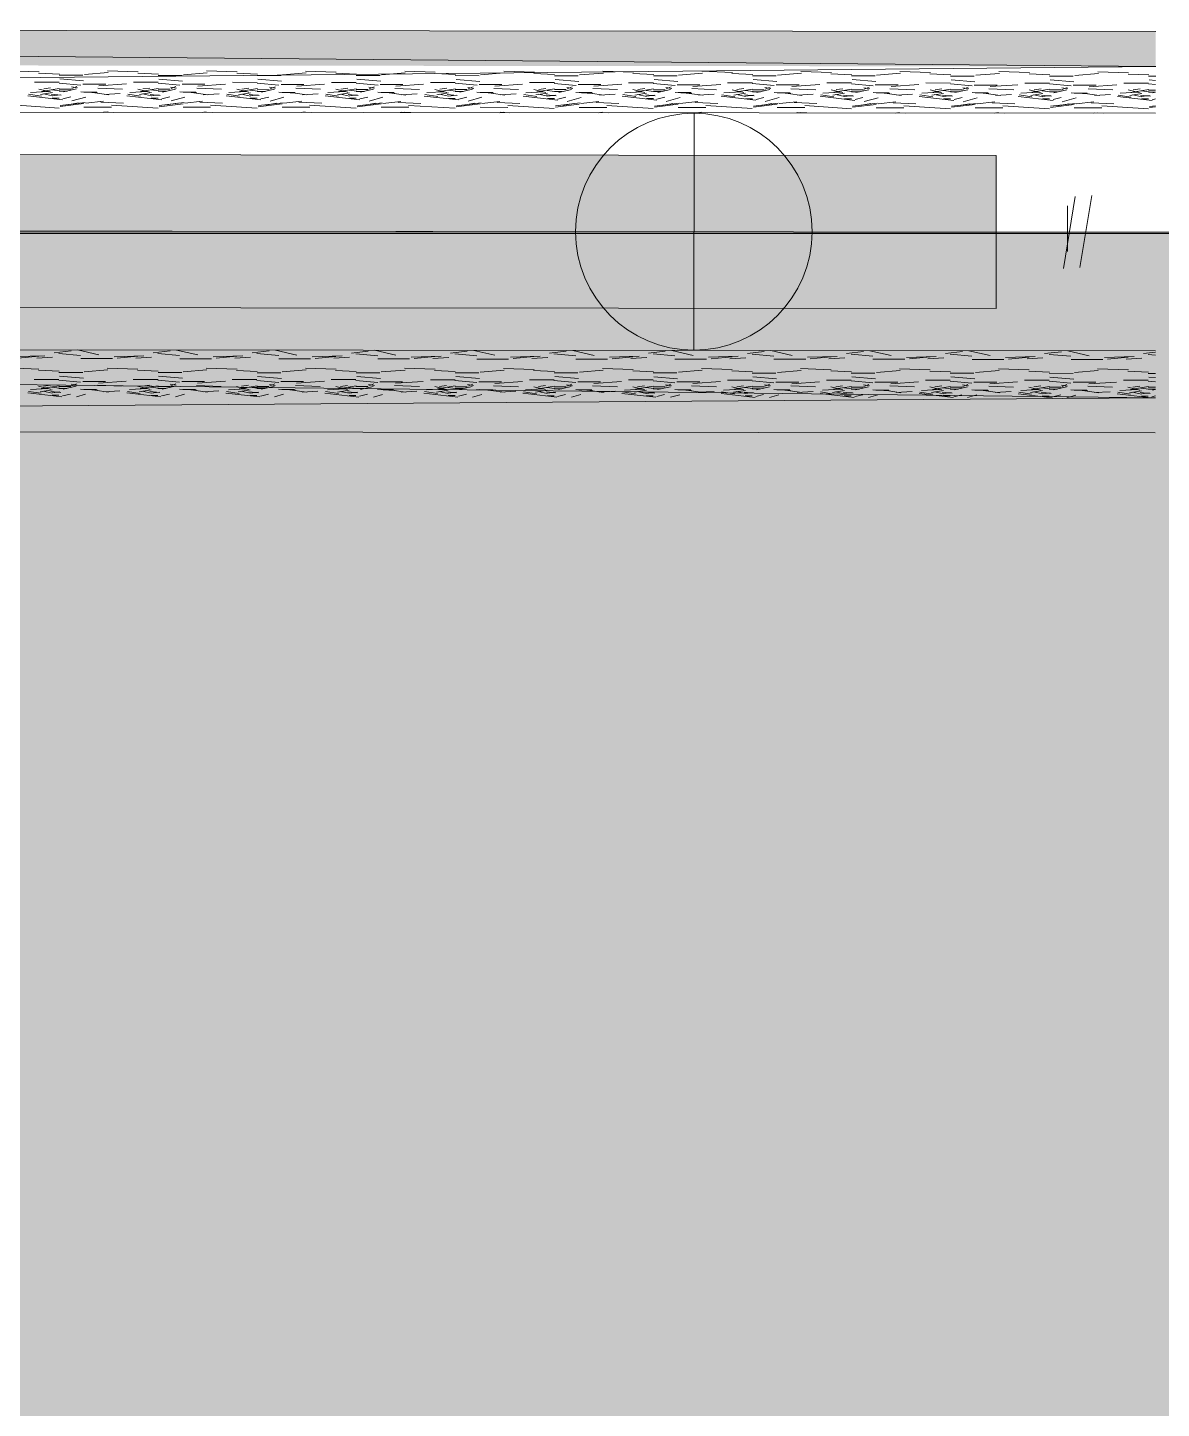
# Model space of a CAD drawing. Header units: inches. Extents: x -957 to 3394, y -3 to 3008.
# Drawn here: x 611.11 to 622.55, y 2172.54 to 2186.47 of the extents above; entities that cross this region are included whole.
import ezdxf

# ---------------------------------------------------------------- set-up
doc = ezdxf.new("R2010")
doc.units = ezdxf.units.IN
doc.header["$MEASUREMENT"] = 0
for name, color, linetype in [('hatches', 7, 'Continuous'), ('PDF_0', 7, 'Continuous'), ('PDF_GROUND', 7, 'Continuous'), ('PDF_Hatch', 7, 'Continuous')]:
    doc.layers.add(name, color=color, linetype=linetype)

msp = doc.modelspace()

# ---------------------------------------------------------------- hatches: boundary and pattern name
at = {"layer": 'hatches', "true_color": 0x000000}
h = msp.add_hatch(color=18, dxfattribs=at)
h.dxf.hatch_style = 1
h.paths.add_polyline_path([(423.822, 2184.391), (423.822, 1866.726), (660.591, 1866.726), (660.591, 2184.391)])
h.paths.add_polyline_path([(648.591, 2172.391), (648.591, 1878.726), (435.822, 1878.726), (435.822, 2172.391)], flags=16)
at = {"layer": 'PDF_0', "transparency": 33554559}
for points in [[(622.492, 2186.076), (578.52, 2186.114), (578.521, 2186.447), (578.521, 2186.452), (578.524, 2186.456), (578.527, 2186.46), (578.532, 2186.462), (578.536, 2186.463), (578.729, 2186.463), (578.733, 2186.463), (578.736, 2186.465), (578.739, 2186.468), (622.492, 2186.43)], [(578.517, 2182.44), (578.518, 2182.773), (622.489, 2182.735), (622.488, 2182.381), (578.735, 2182.419), (578.733, 2182.421), (578.729, 2182.423), (578.726, 2182.424), (578.533, 2182.424), (578.528, 2182.425), (578.524, 2182.427), (578.52, 2182.43), (578.518, 2182.435)]]:
    msp.add_hatch(color=256, dxfattribs=at).paths.add_polyline_path(points)

# ---------------------------------------------------------------- linework, layer by layer
at = {"layer": 'PDF_0', "lineweight": 0}
for points in [[(622.491, 2185.604), (578.52, 2185.642), (622.492, 2186.076), (578.521, 2186.468), (622.492, 2186.43)], [(610.92, 2186.033), (611.23, 2186.022)], [(611.181, 2185.917), (611.431, 2185.917)], [(611.224, 2186.01), (611.434, 2186)], [(611.65, 2185.889), (611.43, 2185.909)], [(611.431, 2185.987), (611.671, 2185.987)], [(611.438, 2185.95), (611.677, 2185.93)], [(611.685, 2185.994), (611.925, 2186.014)], [(611.83, 2185.88), (612.11, 2185.9)], [(611.919, 2186.032), (612.229, 2186.021)], [(612.18, 2185.916), (612.43, 2185.916)], [(612.223, 2186.009), (612.433, 2185.999)], [(612.649, 2185.888), (612.429, 2185.908)], [(612.43, 2185.986), (612.67, 2185.986)], [(612.437, 2185.949), (612.676, 2185.929)], [(612.684, 2185.993), (612.924, 2186.013)], [(612.829, 2185.879), (613.109, 2185.899)], [(612.918, 2186.031), (613.227, 2186.021)], [(613.179, 2185.916), (613.429, 2185.915)], [(613.222, 2186.008), (613.432, 2185.998)], [(613.648, 2185.887), (613.428, 2185.907)], [(613.429, 2185.985), (613.669, 2185.985)], [(613.436, 2185.948), (613.675, 2185.928)], [(613.683, 2185.993), (613.923, 2186.012)], [(613.917, 2186.03), (614.226, 2186.02)], [(614.178, 2185.915), (614.428, 2185.914)], [(614.221, 2186.007), (614.431, 2185.997)], [(614.647, 2185.886), (614.427, 2185.907)], [(614.428, 2185.984), (614.668, 2185.984)], [(614.435, 2185.947), (614.674, 2185.927)], [(614.682, 2185.992), (614.922, 2186.012)], [(614.916, 2186.029), (615.225, 2186.019)], [(615.177, 2185.914), (615.427, 2185.914)], [(615.22, 2186.006), (615.43, 2185.996)], [(615.646, 2185.886), (615.426, 2185.906)], [(615.427, 2185.984), (615.667, 2185.983)], [(615.434, 2185.946), (615.674, 2185.926)], [(615.681, 2185.991), (615.921, 2186.011)], [(615.915, 2186.028), (616.224, 2186.018)], [(616.176, 2185.913), (616.426, 2185.913)], [(616.219, 2186.006), (616.429, 2185.996)], [(616.645, 2185.885), (616.425, 2185.905)], [(616.426, 2185.983), (616.666, 2185.982)], [(616.433, 2185.945), (616.672, 2185.925)], [(616.68, 2185.99), (616.92, 2186.01)], [(616.914, 2186.027), (617.223, 2186.017)], [(617.175, 2185.912), (617.425, 2185.912)], [(617.218, 2186.005), (617.428, 2185.995)], [(617.644, 2185.884), (617.424, 2185.904)], [(617.425, 2185.982), (617.665, 2185.982)], [(617.432, 2185.944), (617.671, 2185.924)], [(617.679, 2185.989), (617.919, 2186.009)], [(617.913, 2186.027), (618.222, 2186.016)], [(618.174, 2185.911), (618.424, 2185.911)], [(618.217, 2186.004), (618.427, 2185.994)], [(618.643, 2185.883), (618.423, 2185.903)], [(618.424, 2185.981), (618.664, 2185.981)], [(618.431, 2185.944), (618.67, 2185.924)], [(618.678, 2185.988), (618.918, 2186.008)], [(618.912, 2186.026), (619.222, 2186.015)], [(619.173, 2185.91), (619.423, 2185.91)], [(619.216, 2186.003), (619.426, 2185.993)], [(619.642, 2185.882), (619.422, 2185.902)], [(619.423, 2185.98), (619.663, 2185.98)], [(619.43, 2185.943), (619.669, 2185.923)], [(619.677, 2185.987), (619.917, 2186.007)], [(619.911, 2186.025), (620.221, 2186.015)], [(620.172, 2185.91), (620.422, 2185.909)], [(620.215, 2186.002), (620.425, 2185.992)], [(620.64, 2185.881), (620.421, 2185.901)], [(620.422, 2185.979), (620.662, 2185.979)], [(620.429, 2185.942), (620.668, 2185.922)], [(620.676, 2185.987), (620.916, 2186.006)], [(620.91, 2186.024), (621.219, 2186.014)], [(621.171, 2185.909), (621.421, 2185.908)], [(621.214, 2186.001), (621.424, 2185.991)], [(621.639, 2185.88), (621.42, 2185.901)], [(621.421, 2185.978), (621.661, 2185.978)], [(621.428, 2185.941), (621.667, 2185.921)], [(621.675, 2185.986), (621.915, 2186.006)], [(621.909, 2186.023), (622.218, 2186.013)], [(622.17, 2185.908), (622.42, 2185.908)], [(622.213, 2186), (622.423, 2185.99)], [(622.491, 2185.893), (622.419, 2185.9)], [(622.42, 2185.978), (622.492, 2185.978)], [(622.427, 2185.94), (622.491, 2185.935)], [(611.116, 2185.781), (611.466, 2185.741)], [(611.123, 2185.797), (611.253, 2185.777)], [(611.143, 2185.815), (611.323, 2185.825)], [(611.225, 2185.848), (611.345, 2185.819)], [(611.243, 2185.793), (611.363, 2185.813)], [(611.253, 2185.824), (611.432, 2185.854)], [(611.272, 2185.8), (611.362, 2185.779)], [(611.275, 2185.849), (611.345, 2185.859)], [(611.35, 2185.795), (611.45, 2185.785)], [(611.357, 2185.84), (611.437, 2185.83)], [(611.361, 2185.781), (611.441, 2185.791)], [(611.431, 2185.847), (611.551, 2185.847)], [(611.431, 2185.827), (611.511, 2185.827)], [(611.547, 2185.77), (611.467, 2185.75)], [(611.605, 2185.849), (611.475, 2185.819)], [(611.556, 2185.869), (611.616, 2185.859)], [(611.61, 2185.874), (611.56, 2185.854)], [(611.56, 2185.728), (611.7, 2185.768)], [(611.649, 2185.82), (611.819, 2185.809)], [(611.671, 2185.897), (611.901, 2185.897)], [(611.681, 2185.817), (611.811, 2185.817)], [(611.791, 2185.81), (611.931, 2185.79)], [(611.82, 2185.858), (612.069, 2185.848)], [(611.886, 2185.792), (612.045, 2185.802)], [(612.115, 2185.781), (612.465, 2185.74)], [(612.122, 2185.797), (612.252, 2185.776)], [(612.142, 2185.814), (612.322, 2185.824)], [(612.224, 2185.848), (612.344, 2185.818)], [(612.242, 2185.792), (612.362, 2185.812)], [(612.252, 2185.824), (612.431, 2185.853)], [(612.271, 2185.799), (612.361, 2185.779)], [(612.274, 2185.849), (612.344, 2185.858)], [(612.349, 2185.794), (612.449, 2185.784)], [(612.356, 2185.839), (612.436, 2185.829)], [(612.36, 2185.78), (612.44, 2185.79)], [(612.43, 2185.846), (612.55, 2185.846)], [(612.43, 2185.826), (612.51, 2185.826)], [(612.546, 2185.769), (612.466, 2185.75)], [(612.604, 2185.848), (612.474, 2185.818)], [(612.555, 2185.868), (612.615, 2185.858)], [(612.609, 2185.873), (612.559, 2185.853)], [(612.559, 2185.728), (612.699, 2185.767)], [(612.648, 2185.819), (612.818, 2185.809)], [(612.67, 2185.896), (612.9, 2185.896)], [(612.68, 2185.816), (612.81, 2185.816)], [(612.79, 2185.81), (612.93, 2185.789)], [(612.819, 2185.857), (613.068, 2185.847)], [(612.885, 2185.791), (613.044, 2185.801)], [(613.114, 2185.78), (613.464, 2185.74)], [(613.121, 2185.796), (613.251, 2185.776)], [(613.141, 2185.813), (613.321, 2185.823)], [(613.223, 2185.847), (613.343, 2185.817)], [(613.241, 2185.791), (613.361, 2185.811)], [(613.251, 2185.823), (613.43, 2185.853)], [(613.27, 2185.798), (613.36, 2185.778)], [(613.273, 2185.848), (613.343, 2185.858)], [(613.348, 2185.793), (613.448, 2185.783)], [(613.355, 2185.838), (613.435, 2185.828)], [(613.359, 2185.78), (613.439, 2185.789)], [(613.429, 2185.846), (613.549, 2185.845)], [(613.429, 2185.825), (613.509, 2185.825)], [(613.545, 2185.768), (613.465, 2185.749)], [(613.603, 2185.847), (613.473, 2185.818)], [(613.554, 2185.867), (613.614, 2185.857)], [(613.608, 2185.872), (613.558, 2185.852)], [(613.558, 2185.727), (613.698, 2185.767)], [(613.647, 2185.818), (613.817, 2185.808)], [(613.669, 2185.895), (613.899, 2185.895)], [(613.679, 2185.815), (613.809, 2185.815)], [(613.789, 2185.809), (613.929, 2185.789)], [(613.818, 2185.856), (614.067, 2185.846)], [(613.828, 2185.878), (614.108, 2185.898)], [(613.884, 2185.79), (614.043, 2185.8)], [(614.113, 2185.779), (614.463, 2185.739)], [(614.12, 2185.795), (614.25, 2185.775)], [(614.14, 2185.813), (614.32, 2185.822)], [(614.222, 2185.846), (614.342, 2185.816)], [(614.24, 2185.79), (614.359, 2185.81)], [(614.25, 2185.822), (614.429, 2185.852)], [(614.269, 2185.797), (614.359, 2185.777)], [(614.272, 2185.847), (614.342, 2185.857)], [(614.347, 2185.792), (614.447, 2185.782)], [(614.354, 2185.837), (614.434, 2185.827)], [(614.358, 2185.779), (614.438, 2185.789)], [(614.428, 2185.845), (614.548, 2185.845)], [(614.428, 2185.825), (614.508, 2185.825)], [(614.544, 2185.768), (614.464, 2185.748)], [(614.602, 2185.847), (614.472, 2185.817)], [(614.553, 2185.866), (614.613, 2185.856)], [(614.607, 2185.871), (614.557, 2185.851)], [(614.557, 2185.726), (614.697, 2185.766)], [(614.646, 2185.817), (614.816, 2185.807)], [(614.668, 2185.894), (614.898, 2185.894)], [(614.678, 2185.814), (614.808, 2185.814)], [(614.788, 2185.808), (614.928, 2185.788)], [(614.817, 2185.855), (615.066, 2185.845)], [(614.827, 2185.878), (615.107, 2185.897)], [(614.883, 2185.79), (615.042, 2185.799)], [(615.112, 2185.778), (615.462, 2185.738)], [(615.119, 2185.794), (615.249, 2185.774)], [(615.139, 2185.812), (615.319, 2185.821)], [(615.221, 2185.845), (615.341, 2185.815)], [(615.239, 2185.789), (615.358, 2185.809)], [(615.249, 2185.821), (615.428, 2185.851)], [(615.268, 2185.796), (615.358, 2185.776)], [(615.271, 2185.846), (615.341, 2185.856)], [(615.346, 2185.792), (615.446, 2185.782)], [(615.353, 2185.836), (615.433, 2185.826)], [(615.357, 2185.778), (615.437, 2185.788)], [(615.427, 2185.844), (615.547, 2185.844)], [(615.427, 2185.824), (615.507, 2185.824)], [(615.543, 2185.767), (615.463, 2185.747)], [(615.601, 2185.846), (615.471, 2185.816)], [(615.552, 2185.865), (615.612, 2185.855)], [(615.606, 2185.87), (615.556, 2185.85)], [(615.556, 2185.725), (615.696, 2185.765)], [(615.645, 2185.816), (615.815, 2185.806)], [(615.667, 2185.894), (615.897, 2185.893)], [(615.677, 2185.813), (615.807, 2185.813)], [(615.787, 2185.807), (615.927, 2185.787)], [(615.816, 2185.854), (616.065, 2185.844)], [(615.826, 2185.877), (616.106, 2185.897)], [(615.882, 2185.789), (616.041, 2185.799)], [(616.111, 2185.777), (616.461, 2185.737)], [(616.118, 2185.793), (616.248, 2185.773)], [(616.138, 2185.811), (616.318, 2185.821)], [(616.22, 2185.844), (616.34, 2185.814)], [(616.238, 2185.789), (616.357, 2185.808)], [(616.248, 2185.82), (616.427, 2185.85)], [(616.267, 2185.795), (616.357, 2185.775)], [(616.27, 2185.845), (616.34, 2185.855)], [(616.345, 2185.791), (616.445, 2185.781)], [(616.352, 2185.835), (616.432, 2185.825)], [(616.356, 2185.777), (616.436, 2185.787)], [(616.426, 2185.843), (616.546, 2185.843)], [(616.426, 2185.823), (616.506, 2185.823)], [(616.542, 2185.766), (616.462, 2185.746)], [(616.6, 2185.845), (616.47, 2185.815)], [(616.551, 2185.864), (616.611, 2185.854)], [(616.605, 2185.869), (616.555, 2185.849)], [(616.555, 2185.724), (616.695, 2185.764)], [(616.644, 2185.815), (616.814, 2185.805)], [(616.666, 2185.893), (616.896, 2185.893)], [(616.676, 2185.813), (616.806, 2185.813)], [(616.786, 2185.806), (616.926, 2185.786)], [(616.814, 2185.854), (617.064, 2185.843)], [(616.825, 2185.876), (617.105, 2185.896)], [(616.881, 2185.788), (617.04, 2185.798)], [(617.11, 2185.776), (617.46, 2185.736)], [(617.117, 2185.792), (617.247, 2185.772)], [(617.137, 2185.81), (617.316, 2185.82)], [(617.219, 2185.843), (617.339, 2185.813)], [(617.237, 2185.788), (617.356, 2185.808)], [(617.247, 2185.819), (617.426, 2185.849)], [(617.266, 2185.794), (617.356, 2185.774)], [(617.269, 2185.844), (617.339, 2185.854)], [(617.344, 2185.79), (617.444, 2185.78)], [(617.351, 2185.834), (617.431, 2185.824)], [(617.355, 2185.776), (617.435, 2185.786)], [(617.425, 2185.842), (617.545, 2185.842)], [(617.425, 2185.822), (617.505, 2185.822)], [(617.541, 2185.765), (617.461, 2185.745)], [(617.599, 2185.844), (617.469, 2185.814)], [(617.55, 2185.864), (617.61, 2185.853)], [(617.604, 2185.869), (617.554, 2185.849)], [(617.554, 2185.723), (617.694, 2185.763)], [(617.643, 2185.814), (617.813, 2185.804)], [(617.665, 2185.892), (617.895, 2185.892)], [(617.675, 2185.812), (617.805, 2185.812)], [(617.785, 2185.805), (617.925, 2185.785)], [(617.813, 2185.853), (618.063, 2185.842)], [(617.824, 2185.875), (618.104, 2185.895)], [(617.88, 2185.787), (618.039, 2185.797)], [(618.109, 2185.775), (618.459, 2185.735)], [(618.116, 2185.791), (618.246, 2185.771)], [(618.136, 2185.809), (618.315, 2185.819)], [(618.218, 2185.842), (618.338, 2185.813)], [(618.236, 2185.787), (618.355, 2185.807)], [(618.246, 2185.818), (618.425, 2185.848)], [(618.265, 2185.794), (618.355, 2185.773)], [(618.268, 2185.843), (618.338, 2185.853)], [(618.343, 2185.789), (618.443, 2185.779)], [(618.35, 2185.834), (618.43, 2185.824)], [(618.354, 2185.775), (618.434, 2185.785)], [(618.424, 2185.841), (618.544, 2185.841)], [(618.424, 2185.821), (618.504, 2185.821)], [(618.54, 2185.764), (618.46, 2185.744)], [(618.598, 2185.843), (618.468, 2185.813)], [(618.549, 2185.863), (618.609, 2185.853)], [(618.603, 2185.868), (618.553, 2185.848)], [(618.553, 2185.722), (618.693, 2185.762)], [(618.642, 2185.814), (618.812, 2185.803)], [(618.664, 2185.891), (618.894, 2185.891)], [(618.674, 2185.811), (618.804, 2185.811)], [(618.784, 2185.804), (618.924, 2185.784)], [(618.812, 2185.852), (619.062, 2185.842)], [(618.823, 2185.874), (619.103, 2185.894)], [(618.879, 2185.786), (619.038, 2185.796)], [(619.108, 2185.775), (619.458, 2185.734)], [(619.115, 2185.791), (619.245, 2185.77)], [(619.135, 2185.808), (619.314, 2185.818)], [(619.217, 2185.842), (619.337, 2185.812)], [(619.235, 2185.786), (619.354, 2185.806)], [(619.245, 2185.818), (619.424, 2185.847)], [(619.264, 2185.793), (619.354, 2185.773)], [(619.267, 2185.843), (619.337, 2185.852)], [(619.342, 2185.788), (619.442, 2185.778)], [(619.349, 2185.833), (619.429, 2185.823)], [(619.353, 2185.774), (619.433, 2185.784)], [(619.423, 2185.84), (619.543, 2185.84)], [(619.423, 2185.82), (619.503, 2185.82)], [(619.539, 2185.763), (619.459, 2185.744)], [(619.597, 2185.842), (619.467, 2185.812)], [(619.548, 2185.862), (619.608, 2185.852)], [(619.602, 2185.867), (619.552, 2185.847)], [(619.552, 2185.722), (619.692, 2185.761)], [(619.641, 2185.813), (619.811, 2185.803)], [(619.663, 2185.89), (619.893, 2185.89)], [(619.673, 2185.81), (619.803, 2185.81)], [(619.783, 2185.804), (619.923, 2185.783)], [(619.811, 2185.851), (620.061, 2185.841)], [(619.822, 2185.873), (620.102, 2185.893)], [(619.878, 2185.785), (620.037, 2185.795)], [(620.107, 2185.774), (620.457, 2185.734)], [(620.114, 2185.79), (620.244, 2185.77)], [(620.134, 2185.807), (620.313, 2185.817)], [(620.216, 2185.841), (620.336, 2185.811)], [(620.233, 2185.785), (620.353, 2185.805)], [(620.243, 2185.817), (620.423, 2185.847)], [(620.263, 2185.792), (620.353, 2185.772)], [(620.266, 2185.842), (620.336, 2185.852)], [(620.341, 2185.787), (620.441, 2185.777)], [(620.348, 2185.832), (620.428, 2185.822)], [(620.352, 2185.774), (620.432, 2185.783)], [(620.422, 2185.84), (620.542, 2185.839)], [(620.422, 2185.819), (620.502, 2185.819)], [(620.538, 2185.762), (620.458, 2185.743)], [(620.596, 2185.841), (620.466, 2185.812)], [(620.547, 2185.861), (620.607, 2185.851)], [(620.601, 2185.866), (620.551, 2185.846)], [(620.551, 2185.721), (620.691, 2185.761)], [(620.64, 2185.812), (620.81, 2185.802)], [(620.662, 2185.889), (620.892, 2185.889)], [(620.672, 2185.809), (620.802, 2185.809)], [(620.782, 2185.803), (620.922, 2185.783)], [(620.81, 2185.85), (621.06, 2185.84)], [(620.821, 2185.873), (621.101, 2185.892)], [(620.877, 2185.784), (621.036, 2185.794)], [(621.106, 2185.773), (621.456, 2185.733)], [(621.113, 2185.789), (621.243, 2185.769)], [(621.133, 2185.807), (621.312, 2185.816)], [(621.215, 2185.84), (621.335, 2185.81)], [(621.232, 2185.784), (621.352, 2185.804)], [(621.242, 2185.816), (621.422, 2185.846)], [(621.262, 2185.791), (621.352, 2185.771)], [(621.265, 2185.841), (621.335, 2185.851)], [(621.34, 2185.787), (621.44, 2185.776)], [(621.347, 2185.831), (621.427, 2185.821)], [(621.351, 2185.773), (621.431, 2185.783)], [(621.421, 2185.839), (621.541, 2185.839)], [(621.421, 2185.819), (621.501, 2185.819)], [(621.537, 2185.762), (621.457, 2185.742)], [(621.595, 2185.841), (621.465, 2185.811)], [(621.546, 2185.86), (621.606, 2185.85)], [(621.6, 2185.865), (621.55, 2185.845)], [(621.55, 2185.72), (621.69, 2185.76)], [(621.639, 2185.811), (621.809, 2185.801)], [(621.661, 2185.888), (621.891, 2185.888)], [(621.671, 2185.808), (621.801, 2185.808)], [(621.781, 2185.802), (621.921, 2185.782)], [(621.809, 2185.849), (622.059, 2185.839)], [(621.82, 2185.872), (622.1, 2185.891)], [(621.876, 2185.784), (622.035, 2185.793)], [(622.105, 2185.772), (622.455, 2185.732)], [(622.112, 2185.788), (622.242, 2185.768)], [(622.132, 2185.806), (622.311, 2185.816)], [(622.214, 2185.839), (622.334, 2185.809)], [(622.231, 2185.783), (622.351, 2185.803)], [(622.241, 2185.815), (622.421, 2185.845)], [(622.261, 2185.79), (622.351, 2185.77)], [(622.264, 2185.84), (622.334, 2185.85)], [(622.339, 2185.786), (622.439, 2185.776)], [(622.346, 2185.83), (622.426, 2185.82)], [(622.35, 2185.772), (622.43, 2185.782)], [(622.42, 2185.838), (622.491, 2185.838)], [(622.42, 2185.818), (622.491, 2185.818)], [(622.491, 2185.816), (622.464, 2185.81)], [(610.96, 2185.688), (611.43, 2185.657)], [(611.361, 2185.757), (611.431, 2185.757)], [(611.441, 2185.671), (611.681, 2185.701)], [(611.442, 2185.682), (611.692, 2185.712)], [(611.516, 2185.688), (611.626, 2185.708)], [(611.681, 2185.667), (611.96, 2185.667)], [(611.699, 2185.707), (611.879, 2185.727)], [(611.852, 2185.717), (612.081, 2185.707)], [(611.959, 2185.687), (612.429, 2185.656)], [(612.36, 2185.756), (612.43, 2185.756)], [(612.44, 2185.67), (612.68, 2185.7)], [(612.441, 2185.681), (612.691, 2185.711)], [(612.515, 2185.688), (612.625, 2185.707)], [(612.68, 2185.666), (612.959, 2185.666)], [(612.698, 2185.706), (612.878, 2185.726)], [(612.851, 2185.716), (613.08, 2185.706)], [(612.958, 2185.686), (613.428, 2185.655)], [(613.359, 2185.756), (613.429, 2185.756)], [(613.439, 2185.67), (613.679, 2185.699)], [(613.44, 2185.681), (613.69, 2185.71)], [(613.514, 2185.687), (613.624, 2185.706)], [(613.679, 2185.665), (613.958, 2185.665)], [(613.697, 2185.705), (613.877, 2185.725)], [(613.85, 2185.715), (614.079, 2185.705)], [(613.957, 2185.685), (614.427, 2185.655)], [(614.358, 2185.755), (614.428, 2185.755)], [(614.438, 2185.669), (614.678, 2185.699)], [(614.439, 2185.68), (614.689, 2185.71)], [(614.513, 2185.686), (614.623, 2185.706)], [(614.678, 2185.665), (614.957, 2185.664)], [(614.696, 2185.704), (614.876, 2185.724)], [(614.849, 2185.714), (615.078, 2185.704)], [(614.956, 2185.684), (615.426, 2185.654)], [(615.357, 2185.754), (615.427, 2185.754)], [(615.437, 2185.668), (615.677, 2185.698)], [(615.438, 2185.679), (615.688, 2185.709)], [(615.512, 2185.685), (615.622, 2185.705)], [(615.677, 2185.664), (615.956, 2185.663)], [(615.695, 2185.703), (615.875, 2185.723)], [(615.848, 2185.714), (616.077, 2185.703)], [(615.955, 2185.683), (616.425, 2185.653)], [(616.356, 2185.753), (616.426, 2185.753)], [(616.436, 2185.667), (616.676, 2185.697)], [(616.437, 2185.678), (616.687, 2185.708)], [(616.511, 2185.684), (616.621, 2185.704)], [(616.676, 2185.663), (616.955, 2185.663)], [(616.694, 2185.703), (616.874, 2185.722)], [(616.847, 2185.713), (617.076, 2185.702)], [(616.954, 2185.683), (617.424, 2185.652)], [(617.355, 2185.752), (617.425, 2185.752)], [(617.435, 2185.666), (617.675, 2185.696)], [(617.436, 2185.677), (617.686, 2185.707)], [(617.51, 2185.683), (617.62, 2185.703)], [(617.675, 2185.662), (617.954, 2185.662)], [(617.693, 2185.702), (617.873, 2185.722)], [(617.846, 2185.712), (618.075, 2185.702)], [(617.953, 2185.682), (618.423, 2185.651)], [(618.354, 2185.751), (618.424, 2185.751)], [(618.434, 2185.665), (618.674, 2185.695)], [(618.435, 2185.676), (618.685, 2185.706)], [(618.509, 2185.682), (618.619, 2185.702)], [(618.674, 2185.661), (618.953, 2185.661)], [(618.692, 2185.701), (618.872, 2185.721)], [(618.845, 2185.711), (619.074, 2185.701)], [(618.952, 2185.681), (619.422, 2185.65)], [(619.353, 2185.75), (619.423, 2185.75)], [(619.433, 2185.664), (619.673, 2185.694)], [(619.434, 2185.675), (619.684, 2185.705)], [(619.508, 2185.682), (619.618, 2185.701)], [(619.673, 2185.66), (619.952, 2185.66)], [(619.691, 2185.7), (619.871, 2185.72)], [(619.844, 2185.71), (620.073, 2185.7)], [(619.951, 2185.68), (620.421, 2185.649)], [(620.352, 2185.75), (620.422, 2185.75)], [(620.432, 2185.664), (620.672, 2185.693)], [(620.433, 2185.675), (620.683, 2185.704)], [(620.507, 2185.681), (620.617, 2185.7)], [(620.672, 2185.659), (620.951, 2185.659)], [(620.69, 2185.699), (620.87, 2185.719)], [(620.843, 2185.709), (621.072, 2185.699)], [(620.95, 2185.679), (621.42, 2185.649)], [(621.351, 2185.749), (621.421, 2185.749)], [(621.431, 2185.663), (621.671, 2185.693)], [(621.432, 2185.674), (621.682, 2185.704)], [(621.506, 2185.68), (621.616, 2185.7)], [(621.671, 2185.659), (621.95, 2185.658)], [(621.689, 2185.698), (621.869, 2185.718)], [(621.842, 2185.708), (622.071, 2185.698)], [(621.949, 2185.678), (622.419, 2185.648)], [(622.35, 2185.748), (622.42, 2185.748)], [(622.43, 2185.662), (622.491, 2185.67)], [(622.431, 2185.673), (622.491, 2185.68)], [(622.491, 2185.75), (622.456, 2185.741)], [(611.874, 2185.613), (611.915, 2185.619)], [(611.883, 2185.617), (611.98, 2185.613)], [(612.873, 2185.612), (612.914, 2185.618)], [(612.882, 2185.616), (612.979, 2185.612)], [(613.872, 2185.612), (613.913, 2185.617)], [(613.881, 2185.615), (613.978, 2185.612)], [(614.871, 2185.611), (614.912, 2185.616)], [(614.88, 2185.615), (614.977, 2185.611)], [(615.87, 2185.61), (615.911, 2185.616)], [(615.879, 2185.614), (615.976, 2185.61)], [(616.869, 2185.609), (616.91, 2185.615)], [(616.878, 2185.613), (616.975, 2185.609)], [(617.832, 2183.216), (617.835, 2185.608)], [(617.868, 2185.608), (617.909, 2185.614)], [(617.877, 2185.612), (617.974, 2185.608)], [(618.867, 2185.607), (618.908, 2185.613)], [(618.876, 2185.611), (618.973, 2185.607)], [(619.866, 2185.606), (619.907, 2185.612)], [(619.875, 2185.61), (619.972, 2185.606)], [(620.865, 2185.606), (620.906, 2185.611)], [(620.874, 2185.61), (620.971, 2185.606)], [(621.864, 2185.605), (621.905, 2185.61)], [(621.873, 2185.609), (621.97, 2185.605)], [(397.222, 2184.599), (661.252, 2184.373)], [(617.834, 2184.41), (583.616, 2184.452)], [(622.489, 2183.207), (578.518, 2183.245), (622.489, 2182.735), (578.517, 2182.419), (622.488, 2182.381)], [(610.987, 2183.15), (611.287, 2183.159)], [(611.016, 2183.135), (611.225, 2183.155)], [(611.204, 2183.135), (611.364, 2183.145)], [(611.381, 2183.189), (611.551, 2183.209)], [(611.427, 2183.182), (611.647, 2183.162)], [(611.616, 2183.217), (611.831, 2183.168)], [(611.648, 2183.13), (611.968, 2183.13)], [(611.986, 2183.149), (612.286, 2183.158)], [(612.015, 2183.134), (612.224, 2183.154)], [(612.203, 2183.135), (612.363, 2183.144)], [(612.38, 2183.188), (612.55, 2183.208)], [(612.426, 2183.181), (612.646, 2183.161)], [(612.615, 2183.216), (612.83, 2183.167)], [(612.647, 2183.129), (612.967, 2183.129)], [(612.985, 2183.148), (613.285, 2183.158)], [(613.014, 2183.133), (613.223, 2183.153)], [(613.202, 2183.134), (613.362, 2183.144)], [(613.379, 2183.187), (613.549, 2183.207)], [(613.425, 2183.18), (613.645, 2183.16)], [(613.614, 2183.215), (613.829, 2183.166)], [(613.646, 2183.128), (613.966, 2183.128)], [(613.984, 2183.147), (614.284, 2183.157)], [(614.013, 2183.132), (614.222, 2183.152)], [(614.201, 2183.133), (614.361, 2183.143)], [(614.378, 2183.186), (614.548, 2183.206)], [(614.424, 2183.179), (614.644, 2183.159)], [(614.613, 2183.214), (614.828, 2183.165)], [(614.645, 2183.127), (614.965, 2183.127)], [(614.983, 2183.146), (615.283, 2183.156)], [(615.012, 2183.131), (615.221, 2183.151)], [(615.2, 2183.132), (615.36, 2183.142)], [(615.377, 2183.186), (615.547, 2183.205)], [(615.423, 2183.178), (615.643, 2183.158)], [(615.612, 2183.213), (615.827, 2183.164)], [(615.644, 2183.126), (615.964, 2183.126)], [(615.982, 2183.145), (616.282, 2183.155)], [(616.011, 2183.13), (616.22, 2183.15)], [(616.199, 2183.131), (616.359, 2183.141)], [(616.376, 2183.185), (616.546, 2183.205)], [(616.422, 2183.178), (616.642, 2183.157)], [(616.611, 2183.212), (616.826, 2183.163)], [(616.643, 2183.126), (616.963, 2183.125)], [(616.981, 2183.144), (617.281, 2183.154)], [(617.01, 2183.129), (617.219, 2183.149)], [(617.198, 2183.13), (617.358, 2183.14)], [(617.375, 2183.184), (617.545, 2183.204)], [(617.421, 2183.177), (617.641, 2183.157)], [(617.61, 2183.212), (617.825, 2183.162)], [(617.642, 2183.125), (617.962, 2183.124)], [(617.98, 2183.144), (618.28, 2183.153)], [(618.009, 2183.129), (618.218, 2183.149)], [(618.197, 2183.129), (618.357, 2183.139)], [(618.374, 2183.183), (618.544, 2183.203)], [(618.42, 2183.176), (618.64, 2183.156)], [(618.609, 2183.211), (618.824, 2183.162)], [(618.641, 2183.124), (618.961, 2183.124)], [(618.979, 2183.143), (619.279, 2183.152)], [(619.008, 2183.128), (619.217, 2183.148)], [(619.196, 2183.129), (619.356, 2183.138)], [(619.373, 2183.182), (619.543, 2183.202)], [(619.419, 2183.175), (619.639, 2183.155)], [(619.608, 2183.21), (619.823, 2183.161)], [(619.64, 2183.123), (619.96, 2183.123)], [(619.978, 2183.142), (620.278, 2183.152)], [(620.007, 2183.127), (620.216, 2183.147)], [(620.195, 2183.128), (620.355, 2183.138)], [(620.372, 2183.181), (620.542, 2183.201)], [(620.418, 2183.174), (620.638, 2183.154)], [(620.607, 2183.209), (620.822, 2183.16)], [(620.639, 2183.122), (620.959, 2183.122)], [(620.977, 2183.141), (621.277, 2183.151)], [(621.006, 2183.126), (621.215, 2183.146)], [(621.194, 2183.127), (621.354, 2183.137)], [(621.371, 2183.18), (621.541, 2183.2)], [(621.417, 2183.173), (621.637, 2183.153)], [(621.606, 2183.208), (621.821, 2183.159)], [(621.638, 2183.121), (621.958, 2183.121)], [(621.976, 2183.14), (622.276, 2183.15)], [(622.005, 2183.125), (622.214, 2183.145)], [(622.193, 2183.126), (622.353, 2183.136)], [(622.37, 2183.18), (622.489, 2183.194)], [(622.416, 2183.173), (622.489, 2183.166)], [(610.917, 2183.036), (611.227, 2183.025)], [(611.222, 2183.013), (611.431, 2183.003)], [(611.429, 2182.99), (611.668, 2182.99)], [(611.683, 2182.997), (611.923, 2183.017)], [(611.916, 2183.035), (612.226, 2183.024)], [(612.221, 2183.012), (612.43, 2183.002)], [(612.428, 2182.989), (612.667, 2182.989)], [(612.682, 2182.996), (612.922, 2183.016)], [(612.915, 2183.034), (613.225, 2183.024)], [(613.22, 2183.011), (613.429, 2183.001)], [(613.427, 2182.988), (613.666, 2182.988)], [(613.681, 2182.996), (613.921, 2183.016)], [(613.914, 2183.033), (614.224, 2183.023)], [(614.219, 2183.01), (614.428, 2183)], [(614.426, 2182.988), (614.665, 2182.987)], [(614.68, 2182.995), (614.92, 2183.015)], [(614.913, 2183.032), (615.223, 2183.022)], [(615.218, 2183.01), (615.427, 2182.999)], [(615.425, 2182.987), (615.664, 2182.986)], [(615.679, 2182.994), (615.919, 2183.014)], [(615.912, 2183.031), (616.222, 2183.021)], [(616.217, 2183.009), (616.426, 2182.999)], [(616.424, 2182.986), (616.663, 2182.986)], [(616.678, 2182.993), (616.918, 2183.013)], [(616.911, 2183.03), (617.221, 2183.02)], [(617.216, 2183.008), (617.425, 2182.998)], [(617.423, 2182.985), (617.662, 2182.985)], [(617.677, 2182.992), (617.917, 2183.012)], [(617.91, 2183.03), (618.22, 2183.019)], [(618.215, 2183.007), (618.424, 2182.997)], [(618.422, 2182.984), (618.661, 2182.984)], [(618.676, 2182.991), (618.916, 2183.011)], [(618.909, 2183.029), (619.219, 2183.018)], [(619.214, 2183.006), (619.423, 2182.996)], [(619.421, 2182.983), (619.66, 2182.983)], [(619.675, 2182.99), (619.915, 2183.01)], [(619.908, 2183.028), (620.218, 2183.018)], [(620.213, 2183.005), (620.422, 2182.995)], [(620.419, 2182.982), (620.659, 2182.982)], [(620.674, 2182.99), (620.914, 2183.01)], [(620.907, 2183.027), (621.217, 2183.017)], [(621.212, 2183.004), (621.421, 2182.994)], [(621.418, 2182.982), (621.658, 2182.981)], [(621.673, 2182.989), (621.913, 2183.009)], [(621.906, 2183.026), (622.216, 2183.016)], [(622.211, 2183.004), (622.42, 2182.994)], [(622.417, 2182.981), (622.489, 2182.981)], [(611.179, 2182.92), (611.429, 2182.92)], [(611.223, 2182.852), (611.343, 2182.822)], [(611.25, 2182.827), (611.43, 2182.857)], [(611.272, 2182.852), (611.342, 2182.862)], [(611.354, 2182.843), (611.434, 2182.833)], [(611.647, 2182.892), (611.427, 2182.912)], [(611.428, 2182.85), (611.548, 2182.85)], [(611.435, 2182.953), (611.675, 2182.933)], [(611.602, 2182.852), (611.472, 2182.822)], [(611.553, 2182.872), (611.613, 2182.862)], [(611.607, 2182.877), (611.557, 2182.857)], [(611.668, 2182.9), (611.898, 2182.9)], [(611.817, 2182.861), (612.067, 2182.851)], [(611.828, 2182.883), (612.108, 2182.903)], [(612.178, 2182.919), (612.428, 2182.919)], [(612.222, 2182.851), (612.342, 2182.821)], [(612.249, 2182.827), (612.429, 2182.856)], [(612.271, 2182.852), (612.341, 2182.861)], [(612.353, 2182.842), (612.433, 2182.832)], [(612.646, 2182.891), (612.426, 2182.911)], [(612.427, 2182.849), (612.547, 2182.849)], [(612.434, 2182.952), (612.674, 2182.932)], [(612.601, 2182.851), (612.471, 2182.821)], [(612.552, 2182.871), (612.612, 2182.861)], [(612.606, 2182.876), (612.556, 2182.856)], [(612.667, 2182.899), (612.897, 2182.899)], [(612.816, 2182.86), (613.066, 2182.85)], [(612.827, 2182.882), (613.107, 2182.902)], [(613.177, 2182.919), (613.426, 2182.918)], [(613.221, 2182.85), (613.341, 2182.82)], [(613.248, 2182.826), (613.428, 2182.856)], [(613.27, 2182.851), (613.34, 2182.861)], [(613.352, 2182.841), (613.432, 2182.831)], [(613.645, 2182.89), (613.425, 2182.91)], [(613.426, 2182.849), (613.546, 2182.848)], [(613.433, 2182.951), (613.673, 2182.931)], [(613.6, 2182.85), (613.47, 2182.821)], [(613.551, 2182.87), (613.611, 2182.86)], [(613.605, 2182.875), (613.555, 2182.855)], [(613.666, 2182.898), (613.896, 2182.898)], [(613.815, 2182.859), (614.065, 2182.849)], [(613.826, 2182.882), (614.106, 2182.901)], [(614.176, 2182.918), (614.425, 2182.918)], [(614.22, 2182.849), (614.34, 2182.819)], [(614.247, 2182.825), (614.427, 2182.855)], [(614.269, 2182.85), (614.339, 2182.86)], [(614.351, 2182.84), (614.431, 2182.83)], [(614.644, 2182.889), (614.424, 2182.909)], [(614.425, 2182.848), (614.545, 2182.848)], [(614.432, 2182.95), (614.672, 2182.93)], [(614.599, 2182.85), (614.469, 2182.82)], [(614.55, 2182.869), (614.61, 2182.859)], [(614.604, 2182.874), (614.554, 2182.854)], [(614.665, 2182.897), (614.895, 2182.897)], [(614.814, 2182.858), (615.064, 2182.848)], [(614.825, 2182.881), (615.104, 2182.9)], [(615.175, 2182.917), (615.424, 2182.917)], [(615.219, 2182.848), (615.339, 2182.818)], [(615.246, 2182.824), (615.426, 2182.854)], [(615.268, 2182.849), (615.338, 2182.859)], [(615.35, 2182.839), (615.43, 2182.829)], [(615.643, 2182.889), (615.423, 2182.909)], [(615.424, 2182.847), (615.544, 2182.847)], [(615.431, 2182.949), (615.671, 2182.929)], [(615.598, 2182.849), (615.468, 2182.819)], [(615.549, 2182.868), (615.609, 2182.858)], [(615.603, 2182.873), (615.553, 2182.853)], [(615.664, 2182.897), (615.894, 2182.896)], [(615.813, 2182.857), (616.063, 2182.847)], [(615.824, 2182.88), (616.103, 2182.899)], [(616.174, 2182.916), (616.423, 2182.916)], [(616.218, 2182.847), (616.338, 2182.817)], [(616.245, 2182.823), (616.425, 2182.853)], [(616.267, 2182.848), (616.337, 2182.858)], [(616.349, 2182.838), (616.429, 2182.828)], [(616.642, 2182.888), (616.422, 2182.908)], [(616.423, 2182.846), (616.543, 2182.846)], [(616.43, 2182.948), (616.67, 2182.928)], [(616.597, 2182.848), (616.467, 2182.818)], [(616.548, 2182.867), (616.608, 2182.857)], [(616.602, 2182.873), (616.552, 2182.852)], [(616.663, 2182.896), (616.893, 2182.896)], [(616.812, 2182.857), (617.062, 2182.846)], [(616.823, 2182.879), (617.102, 2182.899)], [(617.173, 2182.915), (617.422, 2182.915)], [(617.217, 2182.846), (617.337, 2182.816)], [(617.244, 2182.822), (617.424, 2182.852)], [(617.266, 2182.847), (617.336, 2182.857)], [(617.348, 2182.838), (617.428, 2182.827)], [(617.641, 2182.887), (617.421, 2182.907)], [(617.422, 2182.845), (617.542, 2182.845)], [(617.429, 2182.947), (617.669, 2182.927)], [(617.596, 2182.847), (617.466, 2182.817)], [(617.547, 2182.867), (617.607, 2182.856)], [(617.601, 2182.872), (617.551, 2182.852)], [(617.662, 2182.895), (617.892, 2182.895)], [(617.811, 2182.856), (618.061, 2182.845)], [(617.822, 2182.878), (618.101, 2182.898)], [(618.172, 2182.914), (618.421, 2182.914)], [(618.216, 2182.846), (618.336, 2182.816)], [(618.243, 2182.822), (618.423, 2182.851)], [(618.265, 2182.846), (618.335, 2182.856)], [(618.347, 2182.837), (618.427, 2182.827)], [(618.64, 2182.886), (618.42, 2182.906)], [(618.421, 2182.844), (618.541, 2182.844)], [(618.428, 2182.947), (618.668, 2182.927)], [(618.595, 2182.846), (618.465, 2182.816)], [(618.546, 2182.866), (618.606, 2182.856)], [(618.6, 2182.871), (618.55, 2182.851)], [(618.661, 2182.894), (618.891, 2182.894)], [(618.81, 2182.855), (619.06, 2182.845)], [(618.821, 2182.877), (619.1, 2182.897)], [(619.171, 2182.913), (619.42, 2182.913)], [(619.215, 2182.845), (619.335, 2182.815)], [(619.242, 2182.821), (619.422, 2182.85)], [(619.264, 2182.846), (619.334, 2182.855)], [(619.346, 2182.836), (619.426, 2182.826)], [(619.639, 2182.885), (619.419, 2182.905)], [(619.42, 2182.843), (619.54, 2182.843)], [(619.427, 2182.946), (619.667, 2182.926)], [(619.594, 2182.845), (619.464, 2182.815)], [(619.545, 2182.865), (619.605, 2182.855)], [(619.599, 2182.87), (619.549, 2182.85)], [(619.66, 2182.893), (619.89, 2182.893)], [(619.809, 2182.854), (620.059, 2182.844)], [(619.82, 2182.876), (620.099, 2182.896)], [(620.17, 2182.913), (620.419, 2182.912)], [(620.214, 2182.844), (620.334, 2182.814)], [(620.241, 2182.82), (620.421, 2182.85)], [(620.263, 2182.845), (620.333, 2182.855)], [(620.638, 2182.884), (620.418, 2182.904)], [(620.419, 2182.843), (620.539, 2182.842)], [(620.426, 2182.945), (620.666, 2182.925)], [(620.593, 2182.844), (620.463, 2182.815)], [(620.544, 2182.864), (620.604, 2182.854)], [(620.598, 2182.869), (620.548, 2182.849)], [(620.659, 2182.892), (620.889, 2182.892)], [(620.808, 2182.853), (621.058, 2182.843)], [(620.819, 2182.876), (621.098, 2182.895)], [(621.169, 2182.912), (621.418, 2182.912)], [(621.213, 2182.843), (621.333, 2182.813)], [(621.24, 2182.819), (621.42, 2182.849)], [(621.262, 2182.844), (621.332, 2182.854)], [(621.637, 2182.883), (621.417, 2182.903)], [(621.418, 2182.842), (621.538, 2182.842)], [(621.425, 2182.944), (621.665, 2182.924)], [(621.592, 2182.844), (621.462, 2182.814)], [(621.543, 2182.863), (621.603, 2182.853)], [(621.597, 2182.868), (621.547, 2182.848)], [(621.658, 2182.891), (621.888, 2182.891)], [(621.807, 2182.852), (622.057, 2182.842)], [(621.818, 2182.875), (622.097, 2182.894)], [(622.168, 2182.911), (622.417, 2182.911)], [(622.212, 2182.842), (622.332, 2182.812)], [(622.239, 2182.818), (622.419, 2182.848)], [(622.261, 2182.843), (622.331, 2182.853)], [(622.489, 2182.896), (622.416, 2182.903)], [(622.417, 2182.841), (622.489, 2182.841)], [(622.424, 2182.943), (622.489, 2182.938)], [(611.114, 2182.785), (611.457, 2182.745)], [(611.12, 2182.8), (611.25, 2182.78)], [(611.14, 2182.818), (611.32, 2182.828)], [(611.24, 2182.796), (611.36, 2182.816)], [(611.269, 2182.803), (611.359, 2182.783)], [(611.347, 2182.798), (611.447, 2182.788)], [(611.359, 2182.784), (611.439, 2182.794)], [(611.359, 2182.76), (611.428, 2182.76)], [(611.428, 2182.83), (611.508, 2182.83)], [(611.545, 2182.773), (611.465, 2182.753)], [(611.604, 2182.745), (611.697, 2182.771)], [(611.646, 2182.823), (611.816, 2182.813)], [(611.678, 2182.82), (611.808, 2182.82)], [(611.789, 2182.813), (611.928, 2182.793)], [(611.883, 2182.795), (612.043, 2182.805)], [(612.113, 2182.784), (612.456, 2182.744)], [(612.119, 2182.8), (612.249, 2182.779)], [(612.139, 2182.817), (612.319, 2182.827)], [(612.239, 2182.795), (612.359, 2182.815)], [(612.268, 2182.802), (612.358, 2182.782)], [(612.346, 2182.797), (612.446, 2182.787)], [(612.358, 2182.783), (612.438, 2182.793)], [(612.358, 2182.759), (612.427, 2182.759)], [(612.427, 2182.829), (612.507, 2182.829)], [(612.543, 2182.772), (612.464, 2182.753)], [(612.603, 2182.744), (612.696, 2182.77)], [(612.645, 2182.822), (612.815, 2182.812)], [(612.677, 2182.819), (612.807, 2182.819)], [(612.787, 2182.813), (612.927, 2182.792)], [(612.882, 2182.794), (613.042, 2182.804)], [(613.112, 2182.783), (613.455, 2182.743)], [(613.118, 2182.799), (613.248, 2182.779)], [(613.138, 2182.816), (613.318, 2182.826)], [(613.238, 2182.794), (613.358, 2182.814)], [(613.267, 2182.801), (613.357, 2182.781)], [(613.345, 2182.796), (613.445, 2182.786)], [(613.357, 2182.783), (613.437, 2182.793)], [(613.357, 2182.759), (613.426, 2182.759)], [(613.426, 2182.828), (613.506, 2182.828)], [(613.542, 2182.772), (613.462, 2182.752)], [(613.602, 2182.743), (613.695, 2182.77)], [(613.644, 2182.821), (613.814, 2182.811)], [(613.676, 2182.818), (613.806, 2182.818)], [(613.786, 2182.812), (613.926, 2182.792)], [(613.881, 2182.793), (614.041, 2182.803)], [(614.111, 2182.782), (614.454, 2182.742)], [(614.117, 2182.798), (614.247, 2182.778)], [(614.137, 2182.816), (614.317, 2182.825)], [(614.237, 2182.793), (614.357, 2182.813)], [(614.266, 2182.8), (614.356, 2182.78)], [(614.344, 2182.796), (614.444, 2182.785)], [(614.355, 2182.758), (614.425, 2182.758)], [(614.356, 2182.782), (614.436, 2182.792)], [(614.425, 2182.828), (614.505, 2182.828)], [(614.541, 2182.771), (614.461, 2182.751)], [(614.601, 2182.742), (614.694, 2182.769)], [(614.643, 2182.82), (614.813, 2182.81)], [(614.675, 2182.817), (614.805, 2182.817)], [(614.785, 2182.811), (614.925, 2182.791)], [(614.88, 2182.793), (615.04, 2182.802)], [(615.11, 2182.781), (615.453, 2182.741)], [(615.116, 2182.797), (615.246, 2182.777)], [(615.136, 2182.815), (615.316, 2182.825)], [(615.236, 2182.792), (615.356, 2182.812)], [(615.265, 2182.799), (615.355, 2182.779)], [(615.343, 2182.795), (615.443, 2182.785)], [(615.354, 2182.757), (615.424, 2182.757)], [(615.355, 2182.781), (615.435, 2182.791)], [(615.424, 2182.827), (615.504, 2182.827)], [(615.54, 2182.77), (615.46, 2182.75)], [(615.6, 2182.741), (615.693, 2182.768)], [(615.642, 2182.819), (615.812, 2182.809)], [(615.674, 2182.817), (615.804, 2182.816)], [(615.784, 2182.81), (615.924, 2182.79)], [(615.879, 2182.792), (616.039, 2182.802)], [(616.109, 2182.78), (616.452, 2182.741)], [(616.115, 2182.796), (616.245, 2182.776)], [(616.135, 2182.814), (616.315, 2182.824)], [(616.235, 2182.792), (616.355, 2182.812)], [(616.264, 2182.798), (616.354, 2182.778)], [(616.342, 2182.794), (616.442, 2182.784)], [(616.353, 2182.756), (616.423, 2182.756)], [(616.354, 2182.78), (616.434, 2182.79)], [(616.423, 2182.826), (616.503, 2182.826)], [(616.539, 2182.769), (616.459, 2182.749)], [(616.599, 2182.74), (616.692, 2182.767)], [(616.641, 2182.818), (616.811, 2182.808)], [(616.673, 2182.816), (616.803, 2182.816)], [(616.783, 2182.809), (616.923, 2182.789)], [(616.878, 2182.791), (617.038, 2182.801)], [(617.108, 2182.779), (617.451, 2182.74)], [(617.114, 2182.795), (617.244, 2182.775)], [(617.134, 2182.813), (617.314, 2182.823)], [(617.234, 2182.791), (617.354, 2182.811)], [(617.263, 2182.797), (617.353, 2182.777)], [(617.341, 2182.793), (617.441, 2182.783)], [(617.352, 2182.755), (617.422, 2182.755)], [(617.353, 2182.779), (617.433, 2182.789)], [(617.422, 2182.825), (617.502, 2182.825)], [(617.538, 2182.768), (617.458, 2182.748)], [(617.598, 2182.74), (617.691, 2182.766)], [(617.64, 2182.817), (617.81, 2182.807)], [(617.672, 2182.815), (617.802, 2182.815)], [(617.782, 2182.808), (617.922, 2182.788)], [(617.877, 2182.79), (618.037, 2182.8)], [(618.107, 2182.779), (618.45, 2182.739)], [(618.113, 2182.794), (618.243, 2182.774)], [(618.133, 2182.812), (618.313, 2182.822)], [(618.233, 2182.79), (618.353, 2182.81)], [(618.262, 2182.797), (618.352, 2182.777)], [(618.34, 2182.792), (618.44, 2182.782)], [(618.351, 2182.754), (618.421, 2182.754)], [(618.352, 2182.778), (618.432, 2182.788)], [(618.421, 2182.824), (618.501, 2182.824)], [(618.537, 2182.767), (618.457, 2182.747)], [(618.597, 2182.739), (618.69, 2182.765)], [(618.639, 2182.817), (618.809, 2182.807)], [(618.671, 2182.814), (618.801, 2182.814)], [(618.781, 2182.807), (618.921, 2182.787)], [(618.876, 2182.789), (619.036, 2182.799)], [(619.106, 2182.778), (619.449, 2182.738)], [(619.112, 2182.794), (619.242, 2182.773)], [(619.132, 2182.811), (619.312, 2182.821)], [(619.232, 2182.789), (619.352, 2182.809)], [(619.261, 2182.796), (619.351, 2182.776)], [(619.339, 2182.791), (619.439, 2182.781)], [(619.35, 2182.753), (619.42, 2182.753)], [(619.351, 2182.777), (619.431, 2182.787)], [(619.42, 2182.823), (619.5, 2182.823)], [(619.536, 2182.766), (619.456, 2182.747)], [(619.596, 2182.738), (619.689, 2182.764)], [(619.638, 2182.816), (619.808, 2182.806)], [(619.67, 2182.813), (619.8, 2182.813)], [(619.78, 2182.807), (619.92, 2182.786)], [(619.875, 2182.788), (620.035, 2182.798)], [(620.105, 2182.777), (620.448, 2182.737)], [(620.111, 2182.793), (620.241, 2182.773)], [(620.131, 2182.81), (620.311, 2182.82)], [(620.231, 2182.788), (620.351, 2182.808)], [(620.26, 2182.795), (620.35, 2182.775)], [(620.338, 2182.79), (620.438, 2182.78)], [(620.345, 2182.835), (620.425, 2182.825)], [(620.349, 2182.753), (620.419, 2182.753)], [(620.35, 2182.777), (620.43, 2182.787)], [(620.419, 2182.823), (620.499, 2182.822)], [(620.535, 2182.766), (620.455, 2182.746)], [(620.595, 2182.737), (620.688, 2182.764)], [(620.637, 2182.815), (620.807, 2182.805)], [(620.669, 2182.812), (620.799, 2182.812)], [(620.779, 2182.806), (620.919, 2182.786)], [(620.874, 2182.787), (621.034, 2182.797)], [(621.104, 2182.776), (621.447, 2182.736)], [(621.11, 2182.792), (621.24, 2182.772)], [(621.13, 2182.81), (621.31, 2182.819)], [(621.23, 2182.787), (621.35, 2182.807)], [(621.259, 2182.794), (621.349, 2182.774)], [(621.337, 2182.79), (621.437, 2182.779)], [(621.344, 2182.834), (621.424, 2182.824)], [(621.348, 2182.752), (621.418, 2182.752)], [(621.349, 2182.776), (621.429, 2182.786)], [(621.418, 2182.822), (621.498, 2182.822)], [(621.534, 2182.765), (621.454, 2182.745)], [(621.594, 2182.736), (621.687, 2182.763)], [(621.636, 2182.814), (621.806, 2182.804)], [(621.668, 2182.811), (621.798, 2182.811)], [(621.778, 2182.805), (621.918, 2182.785)], [(621.873, 2182.787), (622.033, 2182.796)], [(622.103, 2182.775), (622.446, 2182.735)], [(622.109, 2182.791), (622.239, 2182.771)], [(622.129, 2182.809), (622.309, 2182.819)], [(622.229, 2182.786), (622.349, 2182.806)], [(622.258, 2182.793), (622.348, 2182.773)], [(622.336, 2182.789), (622.436, 2182.779)], [(622.343, 2182.833), (622.423, 2182.823)], [(622.347, 2182.751), (622.417, 2182.751)], [(622.348, 2182.775), (622.428, 2182.785)], [(622.417, 2182.821), (622.489, 2182.821)], [(622.489, 2182.753), (622.453, 2182.744)], [(622.489, 2182.819), (622.461, 2182.813)]]:
    msp.add_lwpolyline(points, dxfattribs=at)
msp.add_lwpolyline([(620.881, 2183.636), (620.882, 2185.178), (578.972, 2185.214), (578.971, 2183.672)], close=True, dxfattribs=at)
msp.add_circle((617.833, 2184.41), 1.194, dxfattribs=at)
at = {"layer": 'PDF_0', "lineweight": 0, "transparency": 33554559}
msp.add_solid([(620.882, 2185.178), (578.972, 2185.214), (620.881, 2183.636), (578.971, 2183.672)], dxfattribs=at)
at = {"layer": 'PDF_GROUND', "color": 18, "true_color": 0x000000}
msp.add_lwpolyline([(660.591, 2184.391), (423.822, 2184.391), (423.822, 1866.726), (660.591, 1866.726)], close=True, dxfattribs=at)
at = {"layer": 'PDF_Hatch', "lineweight": 0}
msp.add_lwpolyline([(621.679, 2184.765), (621.561, 2184.039)], close=True, dxfattribs=at)
for points in [[(621.603, 2184.211), (621.603, 2184.671)], [(621.727, 2184.048), (621.846, 2184.774)]]:
    msp.add_lwpolyline(points, dxfattribs=at)

doc.saveas('drawing.dxf')
